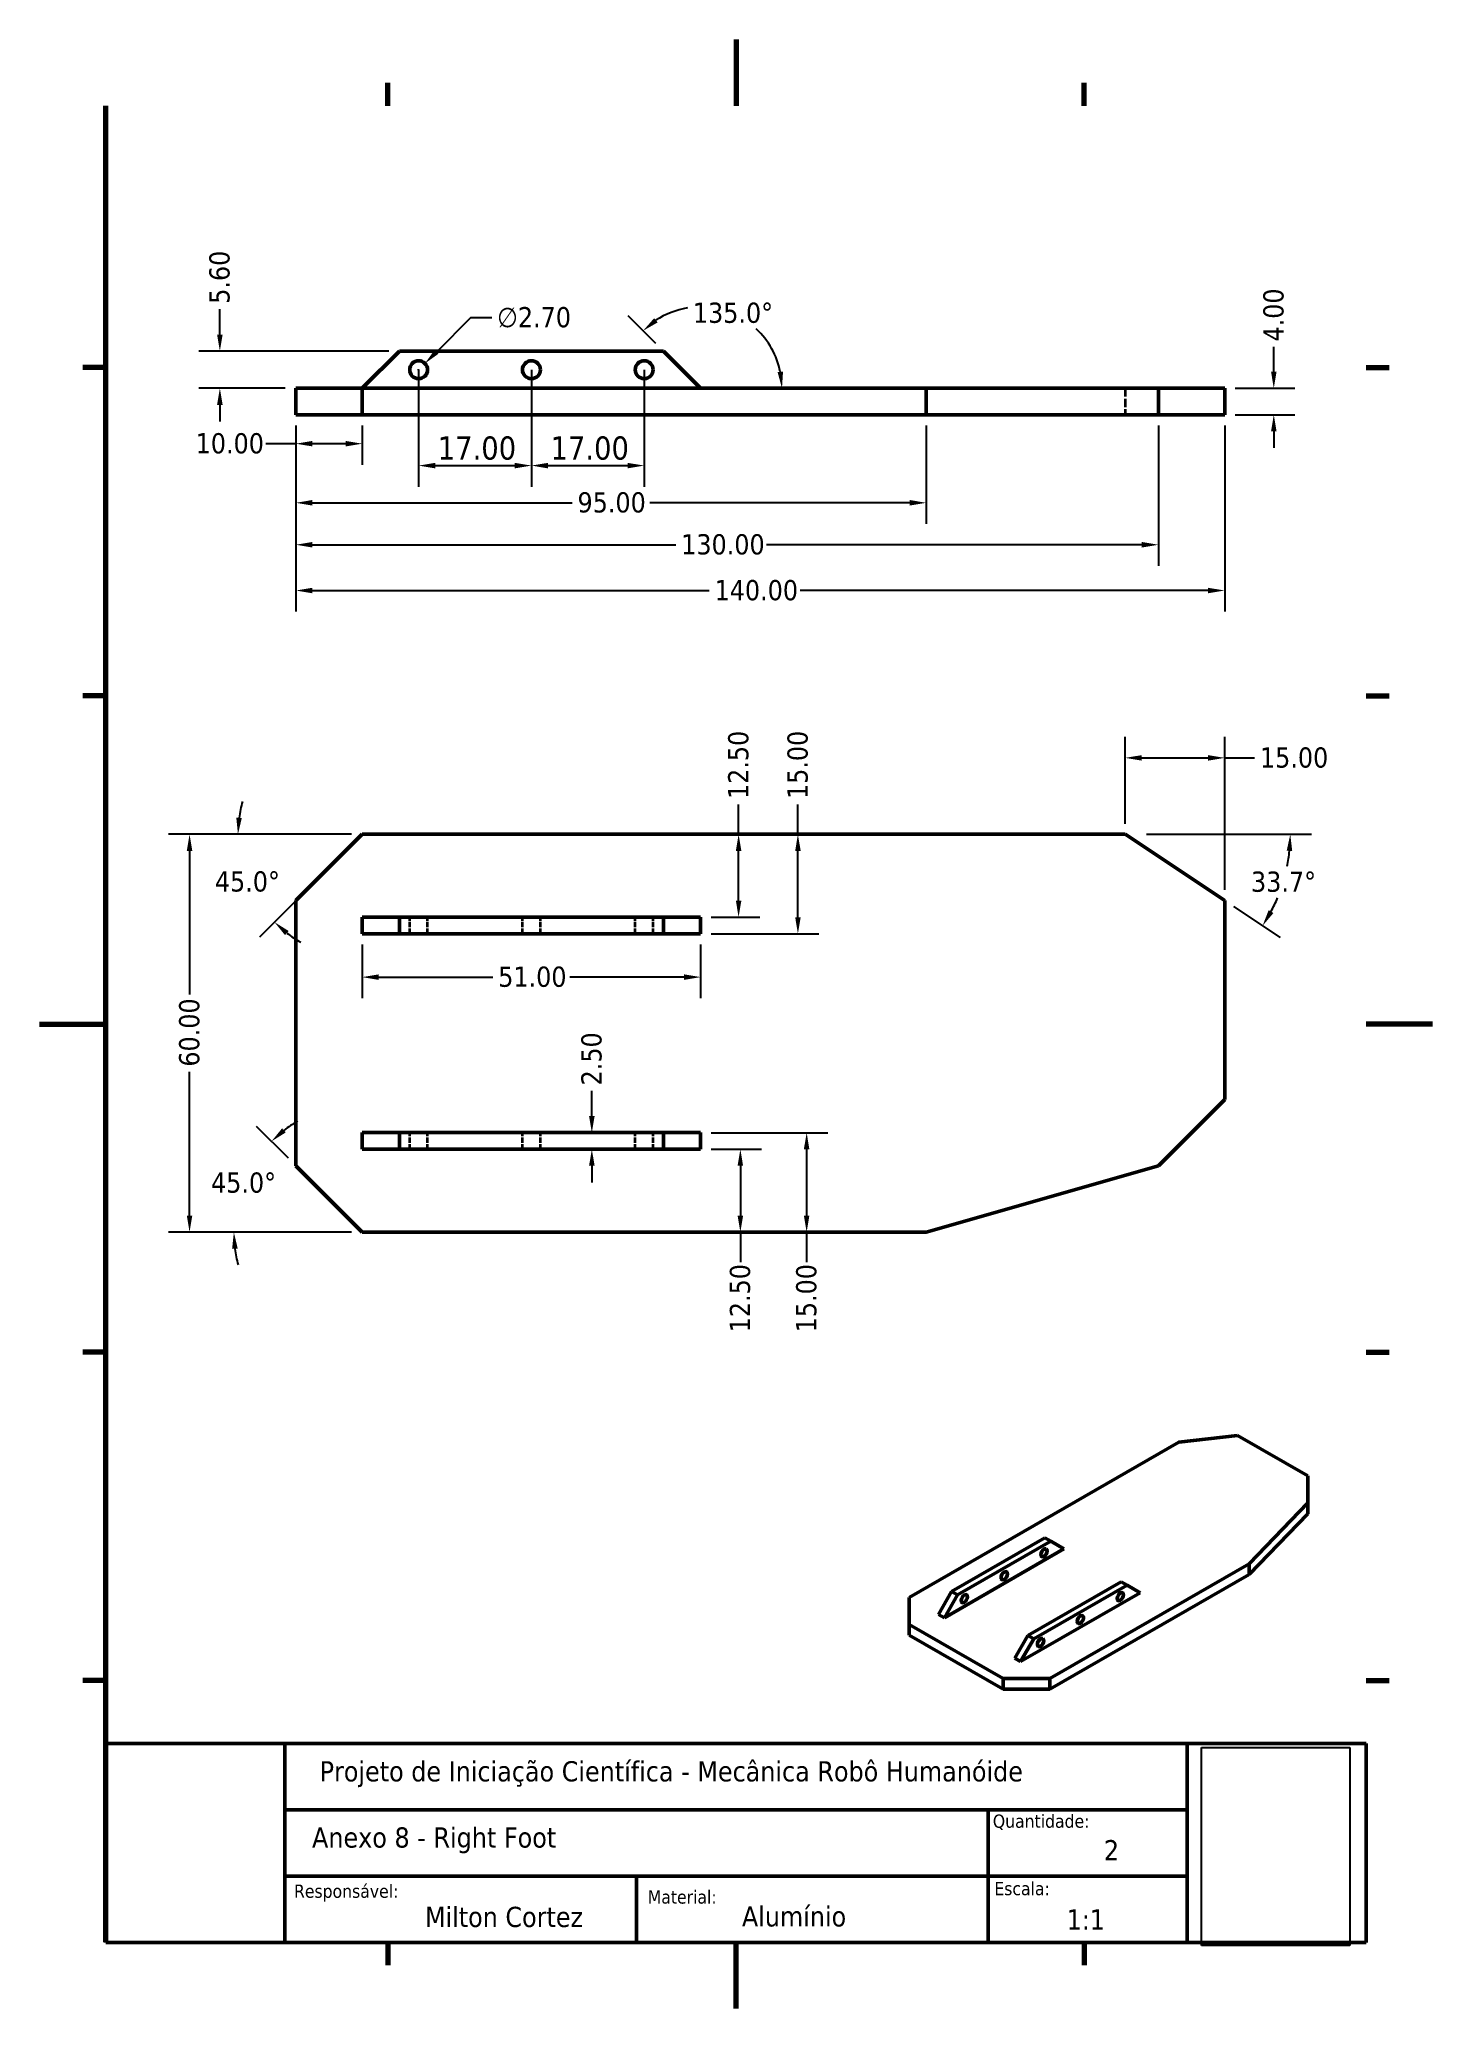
# Model space of a CAD drawing. Header units: millimetres. Extents: x 0 to 210, y 0 to 297.
import ezdxf

# ---------------------------------------------------------------- set-up
doc = ezdxf.new("R2010")
doc.units = ezdxf.units.MM
doc.linetypes.add('DASHED', pattern=[0.2067, 0.1654, -0.0413])
for name, color, linetype, lineweight in [('Border (ANSI)', 7, 'Continuous', 70), ('Dimension (ANSI)', 7, 'Continuous', 25), ('Hidden (ANSI)', 7, 'DASHED', 35), ('Title (ANSI)', 7, 'Continuous', 50), ('Visible (ANSI)', 7, 'Continuous', 50)]:
    doc.layers.add(name, color=color, linetype=linetype, lineweight=lineweight)
doc.styles.add('Note Text (ANSI)', font='TAHOMA.TTF')
doc.styles.add('Note Text (ISO)', font='TAHOMA.TTF')
doc.dimstyles.new('Default - mm (ANSI)', dxfattribs={"dimtxt": 3.048, "dimasz": 2.5, "dimexe": 3.175, "dimexo": 1.6002, "dimgap": 0.8, "dimtad": 0, "dimtoh": 1, "dimrnd": 1e-08, "dimzin": 4, "dimdsep": 46, "dimtxsty": 'Note Text (ANSI)', "dimcen": 0.09, "dimdle": 10, "dimclrd": 256, "dimclre": 256, "dimclrt": 256, "dimadec": 1, "dimazin": 1, "dimtfac": 1, "dimtofl": 0, "dimtmove": 0, "dimatfit": 3, "dimfxl": 0, "dimtolj": 1, "dimtzin": 4, "dimlwd": -1, "dimlwe": -1, "dimarcsym": 0})
doc.dimstyles.new('Default - mm (ANSI)-01', dxfattribs={"dimtxt": 3.5, "dimasz": 2.5, "dimexe": 3.175, "dimexo": 0, "dimgap": 0.762, "dimtad": 1, "dimrnd": 1e-08, "dimzin": 0, "dimdsep": 46, "dimtxsty": 'Note Text (ISO)', "dimcen": 0.09, "dimdle": 10, "dimclrd": 256, "dimclre": 256, "dimclrt": 256, "dimazin": 0, "dimtfac": 1.001486, "dimtmove": 0, "dimatfit": 3, "dimfxl": 0, "dimtolj": 1, "dimtzin": 0, "dimlwd": -1, "dimlwe": -1, "dimarcsym": 0})
picture_1 = doc.add_image_def('image1.bmp', size_in_pixel=(452, 603))

# ---------------------------------------------------------------- blocks, each defined once
blk = doc.blocks.new('Borders Default Border')
at = {"layer": 'Border (ANSI)'}
for p, q in [((52.5, 287), (52.5, 290.45)), ((157.5, 287), (157.5, 290.45)), ((10, 247.5), (6.55, 247.5)), ((200, 247.5), (203.45, 247.5)), ((10, 198), (6.55, 198)), ((200, 198), (203.45, 198)), ((10, 99), (6.55, 99)), ((200, 99), (203.45, 99)), ((10, 49.5), (6.55, 49.5)), ((200, 49.5), (203.45, 49.5)), ((52.5, 10), (52.5, 6.55)), ((157.5, 10), (157.5, 6.55))]:
    blk.add_line(p, q, dxfattribs=at)
at = {"layer": 'Border (ANSI)', "flags": 128}
for points in [[(105, 297), (105, 287)], [(10, 10), (10, 287)], [(0, 148.5), (10, 148.5)], [(210, 148.5), (200, 148.5)], [(105, 0), (105, 10)]]:
    blk.add_lwpolyline(points, dxfattribs=at)
blk = doc.blocks.new('Title Blocks Legenda')
at = {"layer": 'Title (ANSI)'}
for p, q in [((13.26, 171.03), (203.26, 171.03)), ((13.26, 141.03), (13.26, 171.03)), ((40.26, 171.03), (40.26, 141.03)), ((176.26, 171.03), (176.26, 141.03)), ((203.26, 171.03), (203.26, 141.03)), ((40.26, 161.03), (176.26, 161.03)), ((146.26, 161.03), (146.26, 141.03)), ((40.26, 151.03), (176.26, 151.03)), ((93.26, 151.03), (93.26, 141.03)), ((203.26, 141.03), (13.26, 141.03))]:
    blk.add_line(p, q, dxfattribs=at)
at = {"layer": 'Title (ANSI)', "attachment_point": 1, "style": 'Note Text (ANSI)'}
for s, insert, char_height, width in [('Projeto de Iniciação Científica - Mecânica Robô Humanóide', (45.5, 168.35), 3.048, 124.6071), ('\\fTahoma|b0|i0;\\H2.0000;Quantidade:', (146.97, 160.31), 2, 95.1982), ('\\fTahoma|b0|i0;\\H2.0000;Responsável:', (41.63, 149.75), 2, 45.8951), ('\\fTahoma|b0|i0;\\H2.0000;Material:', (94.96, 148.87), 2, 67.2506), ('\\fTahoma|b0|i0;\\H2.0000;Escala:', (147.2, 150.14), 2, 45.6679), ('Milton Cortez', (61.37, 146.39), 3.048, 49.3031), ('Alumínio', (109.15, 146.47), 3.048, 35.7249)]:
    blk.add_mtext(s, dxfattribs=dict(at, insert=insert, char_height=char_height, width=width))
at = {"layer": 'Title (ANSI)', "style": 'Note Text (ANSI)'}
for tag, p in [('Title_001', (44.35, 155.32)), ('Qnt._001', (163.71, 153.4)), ('<1:1>_001', (158.09, 142.95))]:
    blk.add_attdef(tag, p, '', height=3.05, dxfattribs=at)
image = blk.add_image(picture_1, insert=(178.41, 140.56), size_in_units=(22.38, 29.85))
image.dxf.flags = 7
blk = doc.blocks.new('*D6')
at = {"layer": 'Defpoints', "color": 0}
for p in [(38.66, 240.38), (48.66, 240.38), (48.66, 236.02)]:
    blk.add_point(p, dxfattribs=at)
at = {"layer": 'Dimension (ANSI)'}
for p, q in [((38.66, 238.78), (38.66, 232.85)), ((48.66, 238.78), (48.66, 232.85)), ((38.66, 236.02), (34.15, 236.02)), ((46.16, 236.02), (41.16, 236.02))]:
    blk.add_line(p, q, dxfattribs=at)
for points in [[(41.16, 236.44), (41.16, 235.61), (38.66, 236.02)], [(46.16, 236.44), (46.16, 235.61), (48.66, 236.02)]]:
    blk.add_solid(points, dxfattribs=at)
at = {"layer": 'Dimension (ANSI)', "insert": (23.55, 237.61), "char_height": 3.048, "attachment_point": 1, "style": 'Note Text (ANSI)'}
blk.add_mtext('\\A1;10.00', dxfattribs=at)
blk = doc.blocks.new('*D7')
at = {"layer": 'Defpoints', "color": 0}
for p in [(38.66, 240.38), (133.66, 240.38), (133.66, 227.11)]:
    blk.add_point(p, dxfattribs=at)
at = {"layer": 'Dimension (ANSI)'}
for p, q in [((38.66, 238.78), (38.66, 223.93)), ((133.66, 238.78), (133.66, 223.93)), ((41.16, 227.11), (80.31, 227.11)), ((131.16, 227.11), (92.02, 227.11))]:
    blk.add_line(p, q, dxfattribs=at)
for points in [[(41.16, 227.53), (41.16, 226.69), (38.66, 227.11)], [(131.16, 227.53), (131.16, 226.69), (133.66, 227.11)]]:
    blk.add_solid(points, dxfattribs=at)
at = {"layer": 'Dimension (ANSI)', "insert": (81.11, 228.7), "char_height": 3.048, "attachment_point": 1, "style": 'Note Text (ANSI)'}
blk.add_mtext('\\A1;95.00', dxfattribs=at)
blk = doc.blocks.new('*D8')
at = {"layer": 'Defpoints', "color": 0}
for p in [(38.66, 240.38), (168.66, 240.38), (168.66, 220.78)]:
    blk.add_point(p, dxfattribs=at)
at = {"layer": 'Dimension (ANSI)'}
for p, q in [((38.66, 238.78), (38.66, 217.61)), ((168.66, 238.78), (168.66, 217.61)), ((41.16, 220.78), (95.94, 220.78)), ((166.16, 220.78), (109.62, 220.78))]:
    blk.add_line(p, q, dxfattribs=at)
for points in [[(41.16, 221.2), (41.16, 220.36), (38.66, 220.78)], [(166.16, 221.2), (166.16, 220.36), (168.66, 220.78)]]:
    blk.add_solid(points, dxfattribs=at)
at = {"layer": 'Dimension (ANSI)', "insert": (96.74, 222.37), "char_height": 3.048, "attachment_point": 1, "style": 'Note Text (ANSI)'}
blk.add_mtext('\\A1;130.00', dxfattribs=at)
blk = doc.blocks.new('*D9')
at = {"layer": 'Defpoints', "color": 0}
for p in [(38.66, 240.38), (178.66, 240.38), (178.66, 213.88)]:
    blk.add_point(p, dxfattribs=at)
at = {"layer": 'Dimension (ANSI)'}
for p, q in [((38.66, 238.78), (38.66, 210.7)), ((178.66, 238.78), (178.66, 210.7)), ((41.16, 213.88), (100.97, 213.88)), ((176.16, 213.88), (114.65, 213.88))]:
    blk.add_line(p, q, dxfattribs=at)
for points in [[(41.16, 214.29), (41.16, 213.46), (38.66, 213.88)], [(176.16, 214.29), (176.16, 213.46), (178.66, 213.88)]]:
    blk.add_solid(points, dxfattribs=at)
at = {"layer": 'Dimension (ANSI)', "insert": (101.77, 215.46), "char_height": 3.048, "attachment_point": 1, "style": 'Note Text (ANSI)'}
blk.add_mtext('\\A1;140.00', dxfattribs=at)
blk = doc.blocks.new('*D10')
at = {"layer": 'Defpoints', "color": 0}
for p in [(54.26, 249.98), (27.2, 244.38), (38.66, 244.38)]:
    blk.add_point(p, dxfattribs=at)
at = {"layer": 'Dimension (ANSI)'}
for p, q in [((27.2, 252.48), (27.2, 256.32)), ((52.66, 249.98), (24.02, 249.98)), ((37.06, 244.38), (24.02, 244.38)), ((27.2, 241.88), (27.2, 239.38))]:
    blk.add_line(p, q, dxfattribs=at)
for points in [[(26.78, 252.48), (27.62, 252.48), (27.2, 249.98)], [(26.78, 241.88), (27.62, 241.88), (27.2, 244.38)]]:
    blk.add_solid(points, dxfattribs=at)
at = {"layer": 'Dimension (ANSI)', "insert": (25.61, 257.12), "char_height": 3.048, "attachment_point": 1, "rotation": 90, "style": 'Note Text (ANSI)'}
blk.add_mtext('\\A1;5.60', dxfattribs=at)
blk = doc.blocks.new('*D11')
at = {"layer": 'Defpoints', "color": 0}
for p in [(178.66, 244.38), (178.66, 240.38), (186.06, 240.38)]:
    blk.add_point(p, dxfattribs=at)
at = {"layer": 'Dimension (ANSI)'}
for p, q in [((186.06, 246.88), (186.06, 250.63)), ((180.26, 244.38), (189.24, 244.38)), ((180.26, 240.38), (189.24, 240.38)), ((186.06, 237.88), (186.06, 235.38))]:
    blk.add_line(p, q, dxfattribs=at)
for points in [[(185.65, 246.88), (186.48, 246.88), (186.06, 244.38)], [(185.65, 237.88), (186.48, 237.88), (186.06, 240.38)]]:
    blk.add_solid(points, dxfattribs=at)
at = {"layer": 'Dimension (ANSI)', "insert": (184.48, 251.43), "char_height": 3.048, "attachment_point": 1, "rotation": 90, "style": 'Note Text (ANSI)'}
blk.add_mtext('\\A1;4.00', dxfattribs=at)
blk = doc.blocks.new('*D12')
at = {"layer": 'Defpoints', "color": 0}
for p in [(58.12, 248.13), (56.21, 246.22)]:
    blk.add_point(p, dxfattribs=at)
at = {"layer": 'Dimension (ANSI)'}
for p, q in [((64.97, 254.98), (59.89, 249.9)), ((68.19, 254.98), (64.97, 254.98)), ((57.07, 247.18), (57.25, 247.18)), ((57.16, 247.09), (57.16, 247.27))]:
    blk.add_line(p, q, dxfattribs=at)
blk.add_solid([(59.59, 250.19), (60.18, 249.6), (58.12, 248.13)], dxfattribs=at)
at = {"layer": 'Dimension (ANSI)', "insert": (68.99, 256.63), "char_height": 3.048, "attachment_point": 1, "style": 'Note Text (ANSI)'}
blk.add_mtext('\\A1;∅2.70', dxfattribs=at)
blk = doc.blocks.new('*D13')
at = {"layer": 'Defpoints', "color": 0}
for p in [(108.34, 253.05), (94.06, 249.98), (99.66, 244.38), (101.26, 244.38)]:
    blk.add_point(p, dxfattribs=at)
at = {"layer": 'Dimension (ANSI)'}
blk.add_line((92.93, 251.11), (88.74, 255.3), dxfattribs=at)
for start, end in [(99.2289, 123.3063), (11.6937, 46.8287)]:
    blk.add_arc((99.66, 244.38), 12.27, start, end, dxfattribs=at)
for points in [[(93.19, 254.31), (92.66, 254.95), (90.99, 253.05)], [(112.09, 246.91), (111.27, 246.82), (111.93, 244.38)]]:
    blk.add_solid(points, dxfattribs=at)
at = {"layer": 'Dimension (ANSI)', "insert": (98.5, 257.3), "char_height": 3.048, "attachment_point": 1, "style": 'Note Text (ANSI)'}
blk.add_mtext('\\A1;135.0°', dxfattribs=at)
blk = doc.blocks.new('*D14')
at = {"layer": 'Defpoints', "color": 0}
for p in [(57.16, 247.18), (74.16, 247.18), (74.16, 232.72)]:
    blk.add_point(p, dxfattribs=at)
at = {"layer": 'Dimension (ANSI)'}
for p, q in [((57.16, 247.18), (57.16, 229.54)), ((74.16, 247.18), (74.16, 229.54)), ((59.66, 232.72), (71.66, 232.72))]:
    blk.add_line(p, q, dxfattribs=at)
for points in [[(59.66, 233.13), (59.66, 232.3), (57.16, 232.72)], [(71.66, 233.13), (71.66, 232.3), (74.16, 232.72)]]:
    blk.add_solid(points, dxfattribs=at)
at = {"layer": 'Dimension (ANSI)', "insert": (60.04, 237.12), "char_height": 3.5, "attachment_point": 1, "style": 'Note Text (ISO)'}
blk.add_mtext('\\A1;17.00', dxfattribs=at)
blk = doc.blocks.new('*D15')
at = {"layer": 'Defpoints', "color": 0}
for p in [(74.16, 247.18), (91.16, 247.18), (91.16, 232.72)]:
    blk.add_point(p, dxfattribs=at)
at = {"layer": 'Dimension (ANSI)'}
for p, q in [((74.16, 247.18), (74.16, 229.54)), ((91.16, 247.18), (91.16, 229.54)), ((76.66, 232.72), (88.66, 232.72))]:
    blk.add_line(p, q, dxfattribs=at)
for points in [[(76.66, 233.13), (76.66, 232.3), (74.16, 232.72)], [(88.66, 233.13), (88.66, 232.3), (91.16, 232.72)]]:
    blk.add_solid(points, dxfattribs=at)
at = {"layer": 'Dimension (ANSI)', "insert": (77.04, 237.12), "char_height": 3.5, "attachment_point": 1, "style": 'Note Text (ISO)'}
blk.add_mtext('\\A1;17.00', dxfattribs=at)
blk = doc.blocks.new('*D16')
at = {"layer": 'Defpoints', "color": 0}
for p in [(48.66, 177.11), (22.63, 117.11), (48.66, 117.11)]:
    blk.add_point(p, dxfattribs=at)
at = {"layer": 'Dimension (ANSI)'}
for p, q in [((47.06, 177.11), (19.46, 177.11)), ((22.63, 174.61), (22.63, 152.95)), ((22.63, 119.61), (22.63, 141.27)), ((47.06, 117.11), (19.46, 117.11))]:
    blk.add_line(p, q, dxfattribs=at)
for points in [[(22.22, 174.61), (23.05, 174.61), (22.63, 177.11)], [(22.22, 119.61), (23.05, 119.61), (22.63, 117.11)]]:
    blk.add_solid(points, dxfattribs=at)
at = {"layer": 'Dimension (ANSI)', "insert": (21.05, 142.07), "char_height": 3.048, "attachment_point": 1, "rotation": 90, "style": 'Note Text (ANSI)'}
blk.add_mtext('\\A1;60.00', dxfattribs=at)
blk = doc.blocks.new('*D17')
at = {"layer": 'Defpoints', "color": 0}
for p in [(47.06, 177.11), (47.53, 175.98), (48.66, 177.11), (30.57, 172.26)]:
    blk.add_point(p, dxfattribs=at)
at = {"layer": 'Dimension (ANSI)'}
for p, q in [((45.46, 177.11), (26.75, 177.11)), ((46.4, 174.85), (33.17, 161.62))]:
    blk.add_line(p, q, dxfattribs=at)
for start, end in [(164.6973, 172.3486), (232.6514, 240.3027)]:
    blk.add_arc((48.66, 177.11), 18.73, start, end, dxfattribs=at)
for points in [[(30.51, 179.58), (29.68, 179.63), (29.93, 177.11)], [(37.02, 161.91), (37.57, 162.53), (35.42, 163.87)]]:
    blk.add_solid(points, dxfattribs=at)
at = {"layer": 'Dimension (ANSI)', "insert": (26.45, 171.53), "char_height": 3.048, "attachment_point": 1, "style": 'Note Text (ANSI)'}
blk.add_mtext('\\A1;45.0°', dxfattribs=at)
blk = doc.blocks.new('*D18')
at = {"layer": 'Defpoints', "color": 0}
for p in [(31.9, 126.79), (38.66, 127.11), (47.06, 117.11), (48.66, 117.11)]:
    blk.add_point(p, dxfattribs=at)
at = {"layer": 'Dimension (ANSI)'}
for p, q in [((37.53, 128.24), (32.73, 133.04)), ((45.46, 117.11), (26.13, 117.11))]:
    blk.add_line(p, q, dxfattribs=at)
for start, end in [(120.1892, 127.5946), (187.4054, 194.8108)]:
    blk.add_arc((48.66, 117.11), 19.36, start, end, dxfattribs=at)
for points in [[(37.13, 132.14), (36.58, 132.76), (34.98, 130.8)], [(29.05, 114.59), (29.89, 114.64), (29.31, 117.11)]]:
    blk.add_solid(points, dxfattribs=at)
at = {"layer": 'Dimension (ANSI)', "insert": (25.87, 126.11), "char_height": 3.048, "attachment_point": 1, "style": 'Note Text (ANSI)'}
blk.add_mtext('\\A1;45.0°', dxfattribs=at)
blk = doc.blocks.new('*D19')
at = {"layer": 'Defpoints', "color": 0}
for p in [(105.39, 177.11), (99.66, 164.61), (105.39, 164.61)]:
    blk.add_point(p, dxfattribs=at)
at = {"layer": 'Dimension (ANSI)'}
for p, q in [((105.39, 177.11), (105.39, 181.63)), ((105.39, 167.11), (105.39, 174.61)), ((101.26, 164.61), (108.57, 164.61))]:
    blk.add_line(p, q, dxfattribs=at)
for points in [[(104.98, 174.61), (105.81, 174.61), (105.39, 177.11)], [(104.98, 167.11), (105.81, 167.11), (105.39, 164.61)]]:
    blk.add_solid(points, dxfattribs=at)
at = {"layer": 'Dimension (ANSI)', "insert": (103.81, 182.43), "char_height": 3.048, "attachment_point": 1, "rotation": 90, "style": 'Note Text (ANSI)'}
blk.add_mtext('\\A1;12.50', dxfattribs=at)
blk = doc.blocks.new('*D20')
at = {"layer": 'Defpoints', "color": 0}
for p in [(114.33, 177.11), (99.66, 162.11), (114.33, 162.11)]:
    blk.add_point(p, dxfattribs=at)
at = {"layer": 'Dimension (ANSI)'}
for p, q in [((114.33, 177.11), (114.33, 181.63)), ((114.33, 164.61), (114.33, 174.61)), ((101.26, 162.11), (117.51, 162.11))]:
    blk.add_line(p, q, dxfattribs=at)
for points in [[(113.92, 174.61), (114.75, 174.61), (114.33, 177.11)], [(113.92, 164.61), (114.75, 164.61), (114.33, 162.11)]]:
    blk.add_solid(points, dxfattribs=at)
at = {"layer": 'Dimension (ANSI)', "insert": (112.75, 182.43), "char_height": 3.048, "attachment_point": 1, "rotation": 90, "style": 'Note Text (ANSI)'}
blk.add_mtext('\\A1;15.00', dxfattribs=at)
blk = doc.blocks.new('*D21')
at = {"layer": 'Defpoints', "color": 0}
for p in [(99.66, 129.61), (105.66, 129.61), (105.92, 117.11)]:
    blk.add_point(p, dxfattribs=at)
at = {"layer": 'Dimension (ANSI)'}
for p, q in [((101.26, 129.61), (108.83, 129.61)), ((105.66, 127.11), (105.66, 119.61)), ((105.66, 117.11), (105.66, 112.59))]:
    blk.add_line(p, q, dxfattribs=at)
for points in [[(105.24, 127.11), (106.07, 127.11), (105.66, 129.61)], [(105.24, 119.61), (106.07, 119.61), (105.66, 117.11)]]:
    blk.add_solid(points, dxfattribs=at)
at = {"layer": 'Dimension (ANSI)', "insert": (104.07, 102), "char_height": 3.048, "attachment_point": 1, "rotation": 90, "style": 'Note Text (ANSI)'}
blk.add_mtext('\\A1;12.50', dxfattribs=at)
blk = doc.blocks.new('*D22')
at = {"layer": 'Defpoints', "color": 0}
for p in [(99.66, 132.11), (115.65, 132.11), (115.65, 117.11)]:
    blk.add_point(p, dxfattribs=at)
at = {"layer": 'Dimension (ANSI)'}
for p, q in [((101.26, 132.11), (118.82, 132.11)), ((115.65, 129.61), (115.65, 119.61)), ((115.65, 117.11), (115.65, 112.59))]:
    blk.add_line(p, q, dxfattribs=at)
for points in [[(115.23, 129.61), (116.06, 129.61), (115.65, 132.11)], [(115.23, 119.61), (116.06, 119.61), (115.65, 117.11)]]:
    blk.add_solid(points, dxfattribs=at)
at = {"layer": 'Dimension (ANSI)', "insert": (114.06, 102), "char_height": 3.048, "attachment_point": 1, "rotation": 90, "style": 'Note Text (ANSI)'}
blk.add_mtext('\\A1;15.00', dxfattribs=at)
blk = doc.blocks.new('*D23')
at = {"layer": 'Defpoints', "color": 0}
for p in [(163.66, 177.11), (165.26, 177.11), (178.66, 167.11), (186.66, 167.61)]:
    blk.add_point(p, dxfattribs=at)
at = {"layer": 'Dimension (ANSI)'}
for p, q in [((166.86, 177.11), (191.73, 177.11)), ((180, 166.23), (187.01, 161.55))]:
    blk.add_line(p, q, dxfattribs=at)
for start, end in [(348.8224, 354.2419), (332.068, 337.3117)]:
    blk.add_arc((163.66, 177.11), 24.89, start, end, dxfattribs=at)
for points in [[(188.01, 174.64), (188.84, 174.59), (188.55, 177.11)], [(186.01, 165.24), (185.29, 165.67), (184.37, 163.31)]]:
    blk.add_solid(points, dxfattribs=at)
at = {"layer": 'Dimension (ANSI)', "insert": (182.63, 171.49), "char_height": 3.048, "attachment_point": 1, "style": 'Note Text (ANSI)'}
blk.add_mtext('\\A1;33.7°', dxfattribs=at)
blk = doc.blocks.new('*D24')
at = {"layer": 'Defpoints', "color": 0}
for p in [(163.66, 188.64), (163.66, 177.11), (178.66, 167.11)]:
    blk.add_point(p, dxfattribs=at)
at = {"layer": 'Dimension (ANSI)'}
for p, q in [((163.66, 178.71), (163.66, 191.81)), ((178.66, 168.71), (178.66, 191.81)), ((166.16, 188.64), (176.16, 188.64)), ((178.66, 188.64), (183.18, 188.64))]:
    blk.add_line(p, q, dxfattribs=at)
for points in [[(166.16, 189.05), (166.16, 188.22), (163.66, 188.64)], [(176.16, 189.05), (176.16, 188.22), (178.66, 188.64)]]:
    blk.add_solid(points, dxfattribs=at)
at = {"layer": 'Dimension (ANSI)', "insert": (183.98, 190.22), "char_height": 3.048, "attachment_point": 1, "style": 'Note Text (ANSI)'}
blk.add_mtext('\\A1;15.00', dxfattribs=at)
blk = doc.blocks.new('*D25')
at = {"layer": 'Defpoints', "color": 0}
for p in [(48.66, 162.11), (99.66, 162.11), (99.66, 155.57)]:
    blk.add_point(p, dxfattribs=at)
at = {"layer": 'Dimension (ANSI)'}
for p, q in [((48.66, 160.51), (48.66, 152.39)), ((99.66, 160.51), (99.66, 152.39)), ((51.16, 155.57), (68.36, 155.57)), ((97.16, 155.57), (79.96, 155.57))]:
    blk.add_line(p, q, dxfattribs=at)
for points in [[(51.16, 155.99), (51.16, 155.15), (48.66, 155.57)], [(97.16, 155.99), (97.16, 155.15), (99.66, 155.57)]]:
    blk.add_solid(points, dxfattribs=at)
at = {"layer": 'Dimension (ANSI)', "insert": (69.16, 157.16), "char_height": 3.048, "attachment_point": 1, "style": 'Note Text (ANSI)'}
blk.add_mtext('\\A1;51.00', dxfattribs=at)
blk = doc.blocks.new('*D26')
at = {"layer": 'Defpoints', "color": 0}
for p in [(83.27, 132.11), (83.27, 129.61), (83.27, 129.61)]:
    blk.add_point(p, dxfattribs=at)
at = {"layer": 'Dimension (ANSI)'}
for p, q in [((83.27, 134.61), (83.27, 138.44)), ((83.27, 127.11), (83.27, 124.61))]:
    blk.add_line(p, q, dxfattribs=at)
for points in [[(82.85, 134.61), (83.69, 134.61), (83.27, 132.11)], [(82.85, 127.11), (83.69, 127.11), (83.27, 129.61)]]:
    blk.add_solid(points, dxfattribs=at)
at = {"layer": 'Dimension (ANSI)', "insert": (81.68, 139.24), "char_height": 3.048, "attachment_point": 1, "rotation": 90, "style": 'Note Text (ANSI)'}
blk.add_mtext('\\A1;2.50', dxfattribs=at)

msp = doc.modelspace()

# ---------------------------------------------------------------- linework, layer by layer
at = {"layer": 'Hidden (ANSI)', "ltscale": 7.618686}
msp.add_line((163.664, 244.376), (163.664, 240.376), dxfattribs=at)
at = {"layer": 'Hidden (ANSI)', "ltscale": 4.761642}
for p, q in [((55.814, 162.113), (55.814, 164.613)), ((58.514, 162.113), (58.514, 164.613)), ((72.814, 162.113), (72.814, 164.613)), ((75.514, 162.113), (75.514, 164.613)), ((89.814, 162.113), (89.814, 164.613)), ((92.514, 162.113), (92.514, 164.613)), ((55.814, 129.613), (55.814, 132.113)), ((58.514, 129.613), (58.514, 132.113)), ((72.814, 129.613), (72.814, 132.113)), ((75.514, 129.613), (75.514, 132.113)), ((89.814, 129.613), (89.814, 132.113)), ((92.514, 129.613), (92.514, 132.113))]:
    msp.add_line(p, q, dxfattribs=at)
at = {"layer": 'Visible (ANSI)'}
for p, q in [((48.664, 244.376), (54.264, 249.976)), ((94.064, 249.976), (54.264, 249.976)), ((94.064, 249.976), (99.664, 244.376)), ((38.664, 244.376), (48.664, 244.376)), ((38.664, 244.376), (38.664, 240.376)), ((48.664, 244.376), (48.664, 240.376)), ((48.664, 244.376), (133.664, 244.376)), ((133.664, 244.376), (133.664, 240.376)), ((133.664, 244.376), (168.664, 244.376)), ((168.664, 244.376), (168.664, 240.376)), ((168.664, 244.376), (178.664, 244.376)), ((178.664, 244.376), (178.664, 240.376)), ((38.664, 240.376), (48.664, 240.376)), ((48.664, 240.376), (133.664, 240.376)), ((133.664, 240.376), (168.664, 240.376)), ((168.664, 240.376), (178.664, 240.376)), ((48.664, 177.113), (38.664, 167.113)), ((163.664, 177.113), (48.664, 177.113)), ((178.664, 167.113), (163.664, 177.113)), ((38.664, 167.113), (38.664, 127.113)), ((178.664, 137.113), (178.664, 167.113)), ((54.264, 164.613), (48.664, 164.613)), ((48.664, 162.113), (48.664, 164.613)), ((54.264, 162.113), (54.264, 164.613)), ((54.264, 164.613), (94.064, 164.613)), ((99.664, 164.613), (94.064, 164.613)), ((94.064, 164.613), (94.064, 162.113)), ((99.664, 164.613), (99.664, 162.113)), ((48.664, 162.113), (54.264, 162.113)), ((94.064, 162.113), (54.264, 162.113)), ((94.064, 162.113), (99.664, 162.113)), ((168.664, 127.113), (178.664, 137.113)), ((54.264, 132.113), (48.664, 132.113)), ((48.664, 129.613), (48.664, 132.113)), ((54.264, 129.613), (54.264, 132.113)), ((54.264, 132.113), (94.064, 132.113)), ((99.664, 132.113), (94.064, 132.113)), ((94.064, 132.113), (94.064, 129.613)), ((99.664, 132.113), (99.664, 129.613)), ((48.664, 129.613), (54.264, 129.613)), ((94.064, 129.613), (54.264, 129.613)), ((94.064, 129.613), (99.664, 129.613)), ((38.664, 127.113), (48.664, 117.113)), ((133.664, 117.113), (168.664, 127.113)), ((48.664, 117.113), (133.664, 117.113)), ((180.602, 86.441), (171.763, 85.423)), ((191.209, 80.333), (180.602, 86.441)), ((171.763, 85.423), (131.105, 62.009)), ((191.209, 76.261), (191.209, 80.333)), ((182.37, 67.099), (191.209, 76.261)), ((182.37, 65.464), (191.209, 74.626)), ((191.209, 76.261), (191.209, 74.626)), ((154.439, 69.339), (136.408, 58.955)), ((137.504, 62.893), (151.575, 70.997)), ((152.459, 70.488), (138.388, 62.384)), ((151.575, 70.997), (152.459, 70.488)), ((152.459, 70.488), (154.439, 69.339)), ((152.318, 49.793), (182.37, 67.099)), ((152.318, 48.158), (182.37, 65.464)), ((182.37, 67.099), (182.37, 65.464)), ((137.504, 62.893), (135.524, 59.464)), ((136.408, 58.955), (138.388, 62.384)), ((138.388, 62.384), (137.504, 62.893)), ((165.93, 62.722), (147.899, 52.338)), ((148.995, 56.276), (163.066, 64.38)), ((163.95, 63.871), (149.878, 55.767)), ((163.066, 64.38), (163.95, 63.871)), ((163.95, 63.871), (165.93, 62.722)), ((131.105, 62.009), (131.105, 57.937)), ((136.408, 58.955), (135.524, 59.464)), ((131.105, 57.937), (131.105, 56.302)), ((131.105, 57.937), (145.247, 49.793)), ((131.105, 56.302), (145.247, 48.158)), ((148.995, 56.276), (147.015, 52.847)), ((147.899, 52.338), (149.878, 55.767)), ((149.878, 55.767), (148.995, 56.276)), ((147.899, 52.338), (147.015, 52.847)), ((145.247, 49.793), (152.318, 49.793)), ((145.247, 49.793), (145.247, 48.158)), ((145.247, 48.158), (152.318, 48.158)), ((152.318, 49.793), (152.318, 48.158))]:
    msp.add_line(p, q, dxfattribs=at)
for centre in [(57.164, 247.176), (74.164, 247.176), (91.164, 247.176)]:
    msp.add_circle(centre, 1.35, dxfattribs=at)
for centre in [(151.434, 68.753), (145.424, 65.291), (139.413, 61.83), (162.925, 62.136), (156.914, 58.674), (150.904, 55.213)]:
    msp.add_ellipse(centre, major_axis=(0.337, 0.585), ratio=0.5780931, dxfattribs=at)

# ---------------------------------------------------------------- block references
msp.add_blockref('Borders Default Border', (0, 0))
msp.add_blockref('Title Blocks Legenda', (-3.258, -131.034)).add_auto_attribs({'<1:1>_001': '1:1', 'Qnt._001': '2', 'Title_001': 'Anexo 8 - Right Foot'})

# ---------------------------------------------------------------- dimensions: what is measured, and where the dimension line sits
at = {"layer": 'Dimension (ANSI)'}
for base, p1, p2, angle, dimstyle, override, picture, middle in [((27.2, 244.376), (54.264, 249.976), (38.664, 244.376), 90, 'Default - mm (ANSI)', {"dimtoh": 0, "dimdec": 2, "dimtp": 0, "dimtm": 0, "dimtdec": 2, "dimatfit": 1}, '*D10', (27.2, 260.974)), ((186.063, 240.376), (178.664, 244.376), (178.664, 240.376), 90, 'Default - mm (ANSI)', {"dimtoh": 0, "dimdec": 2, "dimtp": 0, "dimtm": 0, "dimtdec": 2, "dimatfit": 1}, '*D11', (186.063, 255.374)), ((74.164, 232.718), (57.164, 247.176), (74.164, 247.176), 180, 'Default - mm (ANSI)-01', {"dimdec": 2, "dimtp": 0, "dimtm": 0, "dimtdec": 2, "dimtofl": 0, "dimatfit": 1}, '*D14', (65.664, 232.718)), ((91.164, 232.718), (74.164, 247.176), (91.164, 247.176), 180, 'Default - mm (ANSI)-01', {"dimdec": 2, "dimtp": 0, "dimtm": 0, "dimtdec": 2, "dimtofl": 0, "dimatfit": 1}, '*D15', (82.664, 232.718)), ((48.664, 236.023), (38.664, 240.376), (48.664, 240.376), 180, 'Default - mm (ANSI)', {"dimtoh": 0, "dimdec": 2, "dimtp": 0, "dimtm": 0, "dimtdec": 2, "dimatfit": 2}, '*D6', (28.45, 236.023)), ((133.664, 227.109), (38.664, 240.376), (133.664, 240.376), 180, 'Default - mm (ANSI)', {"dimtoh": 0, "dimdec": 2, "dimtp": 0, "dimtm": 0, "dimtdec": 2, "dimatfit": 1}, '*D7', (86.164, 227.109)), ((168.664, 220.781), (38.664, 240.376), (168.664, 240.376), 180, 'Default - mm (ANSI)', {"dimtoh": 0, "dimdec": 2, "dimtp": 0, "dimtm": 0, "dimtdec": 2, "dimatfit": 1}, '*D8', (102.779, 220.781)), ((178.664, 213.878), (38.664, 240.376), (178.664, 240.376), 180, 'Default - mm (ANSI)', {"dimtoh": 0, "dimdec": 2, "dimtp": 0, "dimtm": 0, "dimtdec": 2, "dimatfit": 1}, '*D9', (107.813, 213.878)), ((105.395, 164.613), (105.395, 177.113), (99.664, 164.613), 90, 'Default - mm (ANSI)', {"dimtoh": 0, "dimdec": 2, "dimse1": 1, "dimtp": 0, "dimtm": 0, "dimtdec": 2, "dimatfit": 2}, '*D19', (105.395, 187.327)), ((114.332, 162.113), (114.332, 177.113), (99.664, 162.113), 90, 'Default - mm (ANSI)', {"dimtoh": 0, "dimdec": 2, "dimse1": 1, "dimtp": 0, "dimtm": 0, "dimtdec": 2, "dimatfit": 2}, '*D20', (114.332, 187.327)), ((22.634, 117.113), (48.664, 177.113), (48.664, 117.113), 90, 'Default - mm (ANSI)', {"dimtoh": 0, "dimdec": 2, "dimtp": 0, "dimtm": 0, "dimtdec": 2, "dimatfit": 1}, '*D16', (22.634, 147.113)), ((83.27, 129.613), (83.27, 132.113), (83.27, 129.613), 270, 'Default - mm (ANSI)', {"dimtoh": 0, "dimdec": 2, "dimse1": 1, "dimse2": 1, "dimtp": 0, "dimtm": 0, "dimtdec": 2, "dimatfit": 1}, '*D26', (83.27, 143.111)), ((115.646, 132.113), (115.646, 117.113), (99.664, 132.113), 270, 'Default - mm (ANSI)', {"dimtoh": 0, "dimdec": 2, "dimse1": 1, "dimtp": 0, "dimtm": 0, "dimtdec": 2, "dimatfit": 2}, '*D22', (115.646, 106.899)), ((105.657, 129.613), (105.92, 117.113), (99.664, 129.613), 270, 'Default - mm (ANSI)', {"dimtoh": 0, "dimdec": 2, "dimse1": 1, "dimtp": 0, "dimtm": 0, "dimtdec": 2, "dimatfit": 2}, '*D21', (105.657, 106.899))]:
    dim = msp.add_linear_dim(base=base, p1=p1, p2=p2, angle=angle, dimstyle=dimstyle, override=override, dxfattribs=at)
    dim.commit()
    dim.dimension.update_dxf_attribs({"geometry": picture, "text_midpoint": middle, "dimtype": 160})
dim = msp.add_diameter_dim_2p(p1=(56.21, 246.221), p2=(58.119, 248.131), dimstyle='Default - mm (ANSI)', override={"dimtih": 1, "dimdec": 2, "dimlfac": 1, "dimtp": 0, "dimtm": 0, "dimtdec": 2}, dxfattribs=at)
dim.commit()
dim.dimension.update_dxf_attribs({"geometry": '*D12', "text_midpoint": (74.545, 254.984), "dimtype": 163})
for base, center, p1, p2, override, picture, middle in [((108.341, 253.053), (99.664, 244.376), (101.264, 244.376), (94.064, 249.976), {"dimtih": 1, "dimse1": 1, "dimadec": 1, "dimtp": 0, "dimtm": 0, "dimtdec": 0}, '*D13', (104.36, 255.712)), ((30.568, 172.264), (48.664, 177.113), (47.064, 177.113), (47.533, 175.981), {"dimtih": 1, "dimadec": 1, "dimtp": 0, "dimtm": 0, "dimtdec": 0}, '*D17', (31.356, 169.943)), ((186.663, 167.605), (163.664, 177.113), (178.664, 167.113), (165.264, 177.113), {"dimtih": 1, "dimadec": 1, "dimtp": 0, "dimtm": 0, "dimtdec": 0}, '*D23', (187.483, 169.901)), ((31.901, 126.791), (48.664, 117.113), (38.664, 127.113), (47.064, 117.113), {"dimtih": 1, "dimadec": 1, "dimtp": 0, "dimtm": 0, "dimtdec": 0}, '*D18', (30.781, 124.52))]:
    dim = msp.add_angular_dim_3p(base=base, center=center, p1=p1, p2=p2, dimstyle='Default - mm (ANSI)', override=override, dxfattribs=at)
    dim.commit()
    dim.dimension.update_dxf_attribs({"geometry": picture, "text_midpoint": middle, "dimtype": 165})
for base, p1, p2, override, picture, middle in [((163.664, 188.636), (178.664, 167.113), (163.664, 177.113), {"dimtoh": 0, "dimdec": 2, "dimtp": 0, "dimtm": 0, "dimtdec": 2, "dimatfit": 2}, '*D24', (188.878, 188.636)), ((99.664, 155.569), (48.664, 162.113), (99.664, 162.113), {"dimtoh": 0, "dimdec": 2, "dimtp": 0, "dimtm": 0, "dimtdec": 2, "dimatfit": 1}, '*D25', (74.164, 155.569))]:
    dim = msp.add_linear_dim(base=base, p1=p1, p2=p2, dimstyle='Default - mm (ANSI)', override=override, dxfattribs=at)
    dim.commit()
    dim.dimension.update_dxf_attribs({"geometry": picture, "text_midpoint": middle, "dimtype": 160})

doc.saveas('drawing.dxf')
